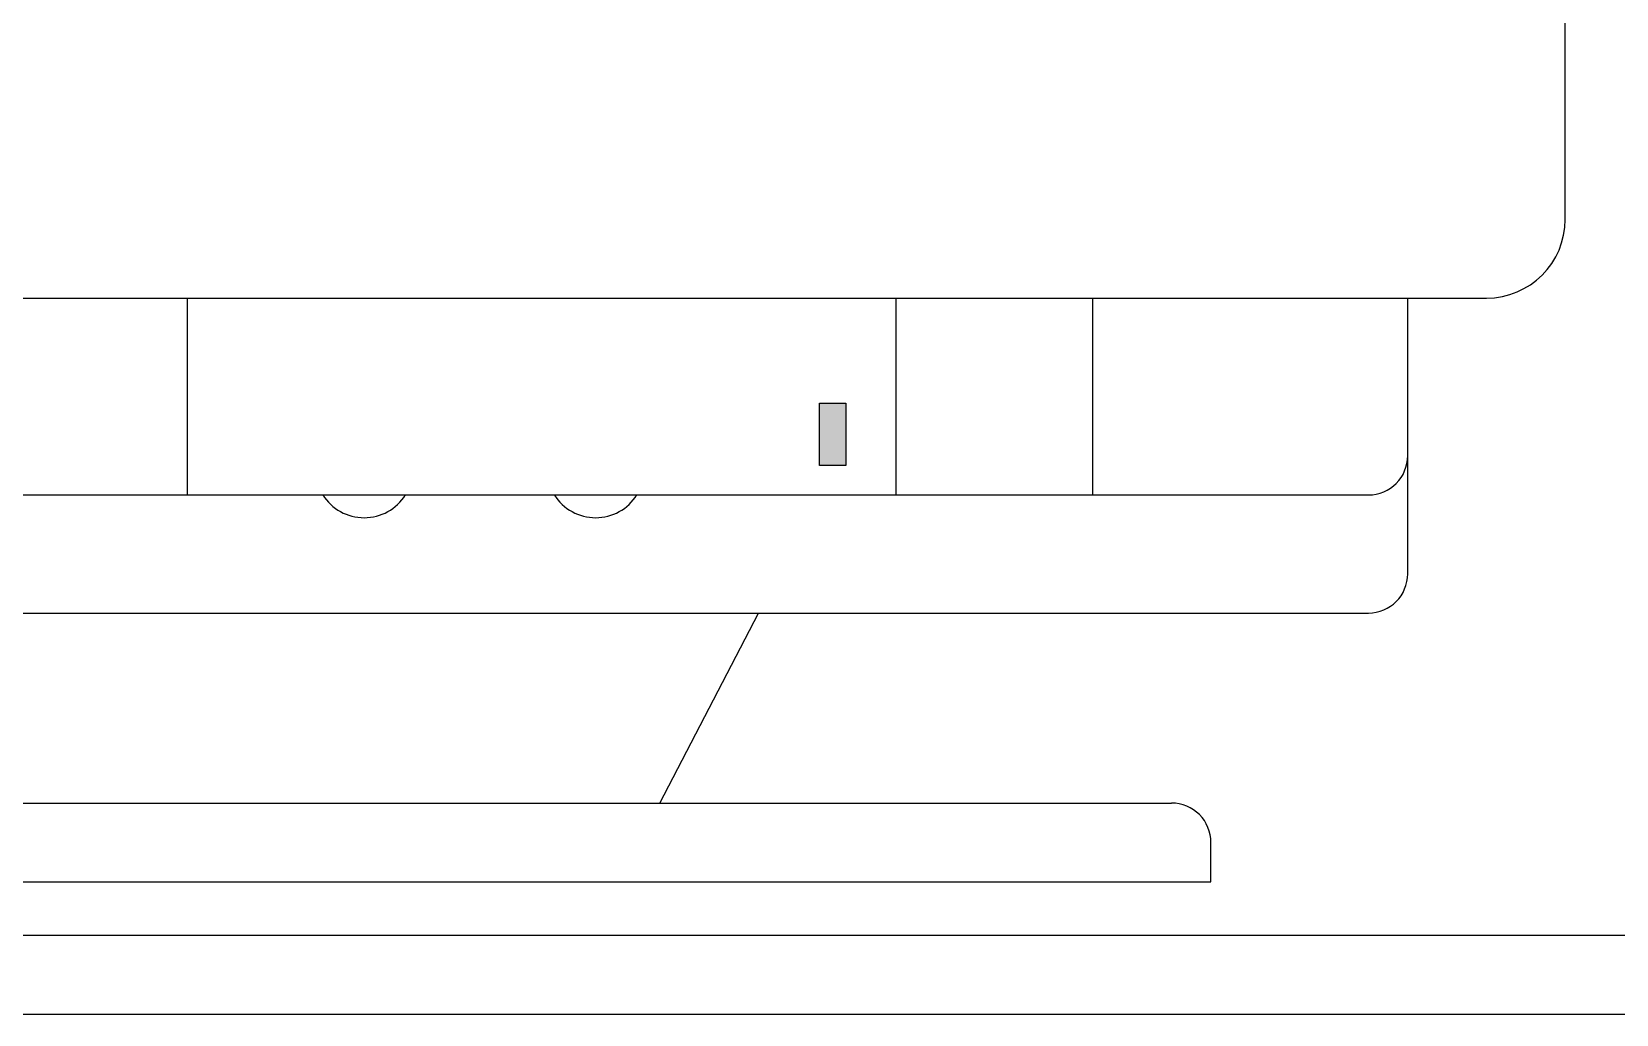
# Model space of a CAD drawing. Extents: x -12.596 to -11.946, y 11.414 to 11.785.
# Drawn here: x -12.3942 to -12.1929, y 11.4136 to 11.5384 of the extents above; entities that cross this region are included whole.
import ezdxf

# ---------------------------------------------------------------- set-up
doc = ezdxf.new("R2010")
doc.units = 0
doc.header["$LTSCALE"] = 0.5
doc.header["$MEASUREMENT"] = 0
doc.layers.get('0').update_dxf_attribs({"linetype": 'CONTINUOUS'})

msp = doc.modelspace()

# ---------------------------------------------------------------- linework, layer by layer
for p, q in [((-12.19939616960384, 11.5145408485081), (-12.19939616960384, 11.7745408485081)), ((-12.53939616960384, 11.5045408485081), (-12.20939616960384, 11.5045408485081)), ((-12.37439616960384, 11.4795408485081), (-12.37439616960384, 11.5045408485081)), ((-12.28439616960384, 11.4795408485081), (-12.28439616960384, 11.5045408485081)), ((-12.25939616960384, 11.4795408485081), (-12.25939616960384, 11.5045408485081)), ((-12.21939616960384, 11.4845408485081), (-12.21939616960384, 11.5045408485081)), ((-12.29411799087853, 11.49119028019547), (-12.29078534232775, 11.49119028019547)), ((-12.29411799087853, 11.48328082622365), (-12.29411799087853, 11.49119028019547)), ((-12.29078534232775, 11.49119028019547), (-12.29078534232775, 11.48328082622365)), ((-12.21939616960384, 11.4695408485081), (-12.21939616960384, 11.4845408485081)), ((-12.29078534232775, 11.48328082622365), (-12.29411799087853, 11.48328082622365)), ((-12.52439616960384, 11.4795408485081), (-12.22439616960384, 11.4795408485081)), ((-12.52439616960384, 11.4645408485081), (-12.22439616960384, 11.4645408485081)), ((-12.31439616960384, 11.44039502619611), (-12.30185595626835, 11.4645408485081)), ((-12.49939616960383, 11.44039502619611), (-12.24939616960384, 11.44039502619611)), ((-12.24439616960384, 11.43039502619611), (-12.24439616960384, 11.43539502619611)), ((-12.50439616960383, 11.43039502619611), (-12.24439616960384, 11.43039502619611)), ((-12.15071872858459, 11.42356982726123), (-12.59071872858458, 11.42356982726123)), ((-12.59571872858459, 11.41356982726123), (-12.14571872858459, 11.41356982726123))]:
    msp.add_line(p, q)
for centre, radius, start, end in [((-12.20939616960384, 11.5145408485081), 0.01, 270.0000000000003, 0), ((-12.22439616960384, 11.4845408485081), 0.005, 270, 0), ((-12.35197330775367, 11.48286129851598), 0.006212715199467311, 212.3073218207328, 327.6926781792672), ((-12.32256814376041, 11.48286129851598), 0.006212715199467311, 212.3073218207328, 327.6926781792672), ((-12.22439616960384, 11.4695408485081), 0.005, 270.0000000000003, 359.9999999999975), ((-12.24939616960384, 11.43539502619611), 0.005, 0, 90.00000000000081)]:
    msp.add_arc(centre, radius, start, end)
msp.add_solid([(-12.29411799087853, 11.49119028019547), (-12.29078534232775, 11.49119028019547), (-12.29411799087853, 11.48328082622365), (-12.29078534232775, 11.48328082622365)])

doc.saveas('drawing.dxf')
